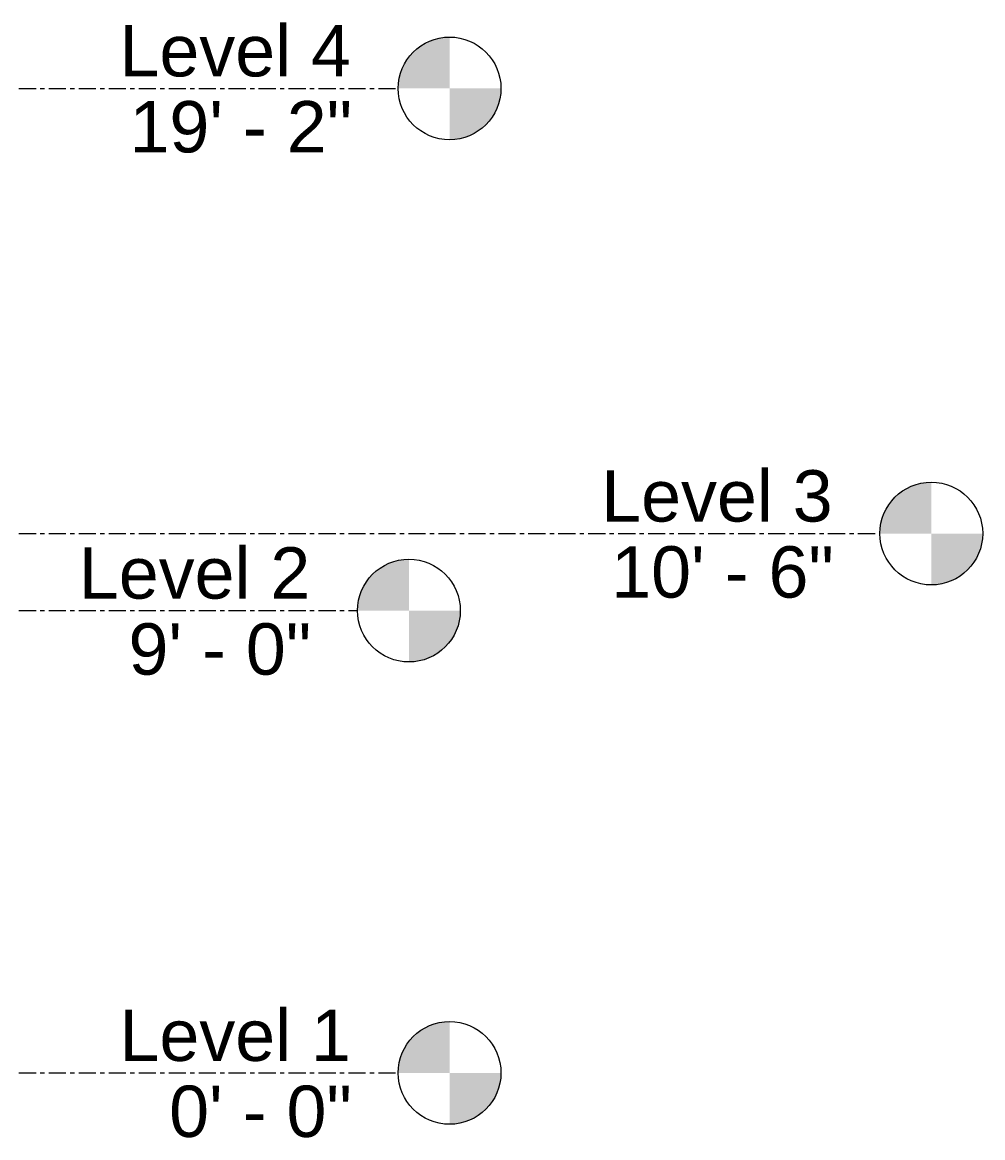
# Model space of a CAD drawing. Extents: x 4834 to 83801, y -13735 to 32221.
# Drawn here: x 13946.2 to 14170.5, y -12523.7 to -12263.1 of the extents above; entities that cross this region are included whole.
import ezdxf

# ---------------------------------------------------------------- set-up
doc = ezdxf.new("R2010")
doc.units = 0
doc.header["$LTSCALE"] = 8
doc.header["$MEASUREMENT"] = 0
doc.linetypes.add('Grid Line 1_2_', pattern=[0.875, 0.5, -0.125, 0.125, -0.125])
doc.layers.add('A-FLOR-LEVL', color=51, linetype='Continuous', lineweight=9)
doc.styles.add('Arial', font='arial.ttf')

# ---------------------------------------------------------------- blocks, each defined once
blk = doc.blocks.new('Level - Level Head - Circle-50818-Section 1')
at = {"layer": 'A-FLOR-LEVL'}
h = blk.add_hatch(color=256, dxfattribs=at)
edge = h.paths.add_edge_path(flags=0)
edge.add_line((1295.67, 0), (1283.67, 0))
edge.add_arc((1295.67, 0), 12, 90, 180, ccw=False)
edge.add_line((1295.67, 12), (1295.67, 0))
h = blk.add_hatch(color=256, dxfattribs=at)
edge = h.paths.add_edge_path(flags=0)
edge.add_line((1295.67, -12), (1295.67, 0))
edge.add_line((1295.67, 0), (1307.67, 0))
edge.add_arc((1295.67, 0), 12, 270, 360, ccw=False)
blk.add_circle((1295.67, 0), 12, dxfattribs=at)

msp = doc.modelspace()

# ---------------------------------------------------------------- linework, layer by layer
at = {"layer": 'A-FLOR-LEVL', "linetype": 'Grid Line 1_2_'}
for p, q in [((12783.38619, -12278.53771), (14033.99315, -12278.53771)), ((12783.38619, -12382.53771), (14146.5212, -12382.53771)), ((12783.38619, -12400.53771), (14024.49865, -12400.53771)), ((12783.38619, -12508.53771), (14033.99315, -12508.53771))]:
    msp.add_line(p, q, dxfattribs=at)

# ---------------------------------------------------------------- block references
at = {"layer": 'A-FLOR-LEVL'}
for p in [(12750.32625, -12278.53771), (12862.8543, -12382.53771), (12740.83175, -12400.53771), (12750.32625, -12508.53771)]:
    msp.add_blockref('Level - Level Head - Circle-50818-Section 1', p, dxfattribs=at)

# ---------------------------------------------------------------- texts
at = {"layer": 'A-FLOR-LEVL', "char_height": 12, "attachment_point": 1, "style": 'Arial'}
for s, insert, width in [('Level 4', (13968.89807, -12263.73654), 65.145), ('19\' - 2"', (13971.22462, -12281.49889), 63.024), ('Level 3', (14081.42612, -12367.73654), 65.145), ('Level 2', (13959.40357, -12385.73654), 65.145), ('10\' - 6"', (14083.75268, -12385.49889), 63.024), ('9\' - 0"', (13970.98996, -12403.49889), 51.813), ('Level 1', (13968.89807, -12493.73654), 65.145), ('0\' - 0"', (13980.48446, -12511.49889), 51.813)]:
    msp.add_mtext(s, dxfattribs=dict(at, insert=insert, width=width))

doc.saveas('drawing.dxf')
